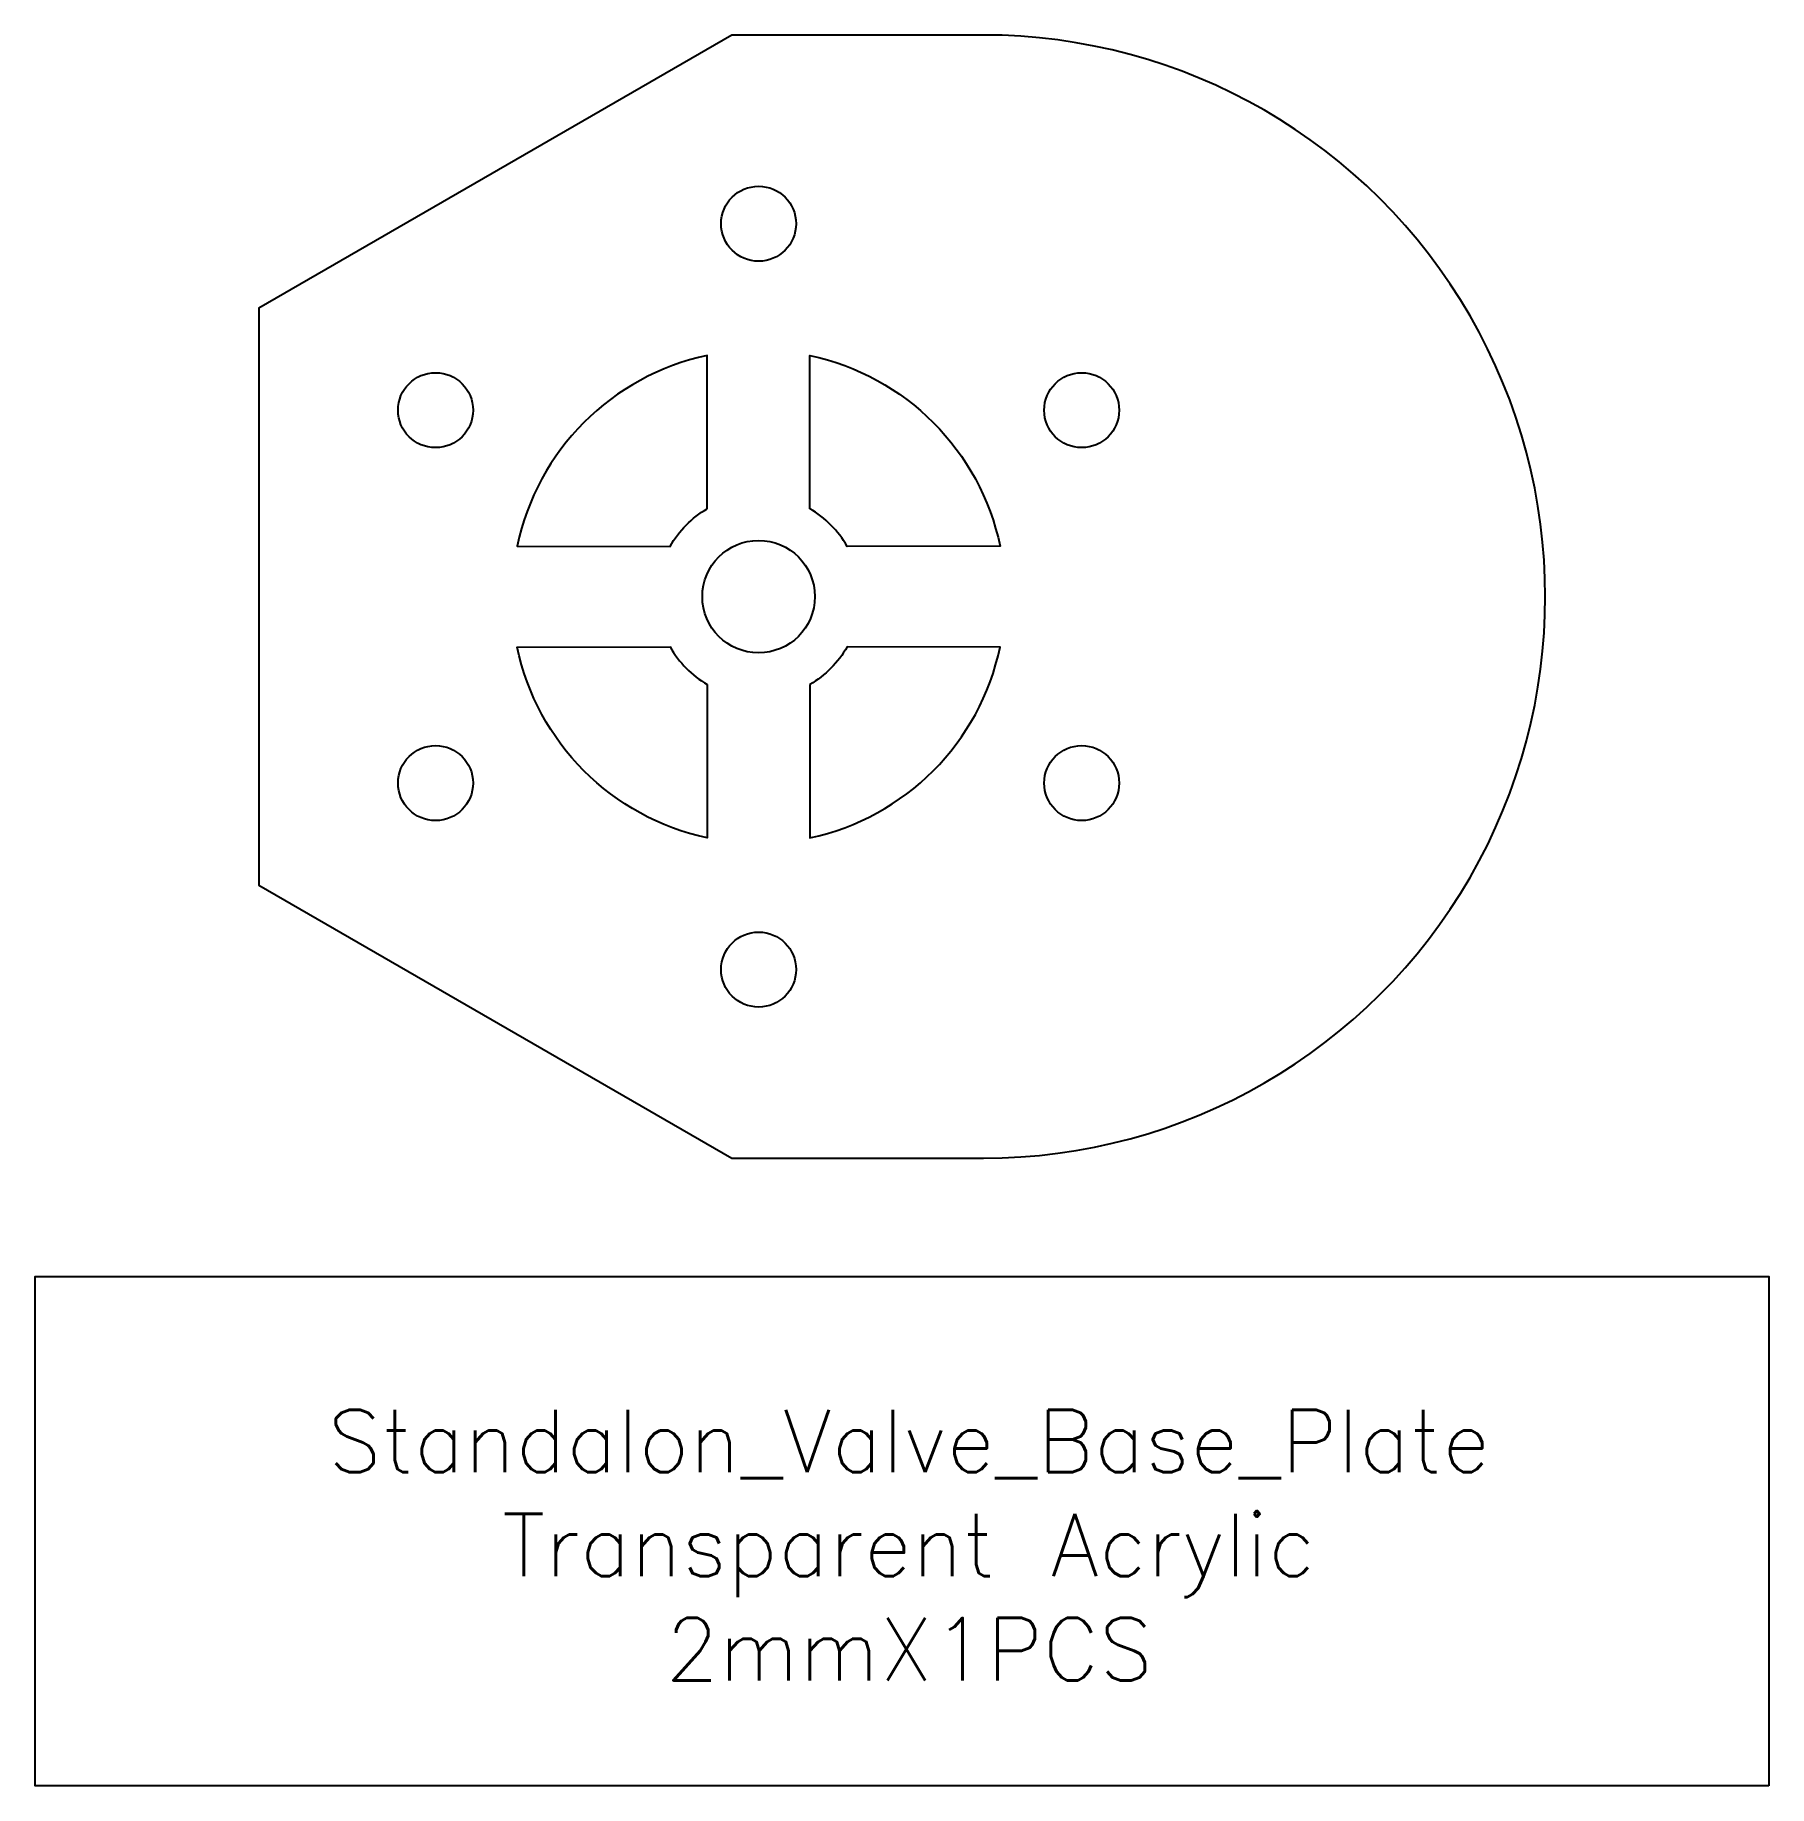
# Model space of a CAD drawing. Header units: millimetres. Extents: x -28.9 to 40.4, y -47.6 to 22.5.
import ezdxf

# ---------------------------------------------------------------- set-up
doc = ezdxf.new("R2010")
doc.units = ezdxf.units.MM
doc.styles.get("Standard").update_dxf_attribs({"font": 'txt.shx'})

msp = doc.modelspace()

# ---------------------------------------------------------------- linework, layer by layer
at = {"color": 2}
msp.add_lwpolyline([(9.000018, -22.475155, 1.00001), (8.999072, 22.477239), (-1.07242, 22.473861), (-20, 11.546017), (-20, -11.547994), (-1.071582, -22.476321)], format="xyb", close=True, dxfattribs=at)
for points in [[(-2.051969, 3.518588), (-2.051966, 9.653771, 0.297141), (-9.66071, 2.019043), (-3.541102, 2.012867, -0.132252), (-2.051966, 3.51859)], [(2.051969, 3.518588), (2.051966, 9.653771, -0.297141), (9.66071, 2.019043), (3.541102, 2.012867, 0.132252), (2.051966, 3.51859)], [(-2.051969, -3.518588), (-2.051966, -9.653771, -0.297141), (-9.66071, -2.019043), (-3.541102, -2.012867, 0.132252), (-2.051966, -3.51859)], [(2.051969, -3.518588), (2.051966, -9.653771, 0.297141), (9.66071, -2.019043), (3.541102, -2.012867, -0.132252), (2.051966, -3.51859)]]:
    msp.add_lwpolyline(points, format="xyb", dxfattribs=at)
msp.add_lwpolyline([(40.425483, -47.600678), (-28.949517, -47.600678), (-28.949517, -27.213773), (40.425483, -27.213773)], close=True)
for centre, radius in [((0, 14.925), 1.5), ((0, 14.925), 1.5), ((-12.925429, 7.4625), 1.5), ((-12.925429, 7.4625), 1.5), ((12.925429, 7.4625), 1.5), ((12.925429, 7.4625), 1.5), ((0, 0), 2.25), ((-12.925429, -7.4625), 1.5), ((-12.925429, -7.4625), 1.5), ((12.925429, -7.4625), 1.5), ((12.925429, -7.4625), 1.5), ((0, -14.925), 1.5), ((0, -14.925), 1.5)]:
    msp.add_circle(centre, radius, dxfattribs=at)

# ---------------------------------------------------------------- texts
at = {"insert": (-19.872136, -32.541154), "char_height": 2.5, "width": 51.785714, "attachment_point": 1}
msp.add_mtext('\\pxqc;Standalon_Valve_Base_Plate\\PTransparent Acrylic \\P2mmX1PCS', dxfattribs=at)

doc.saveas('drawing.dxf')
